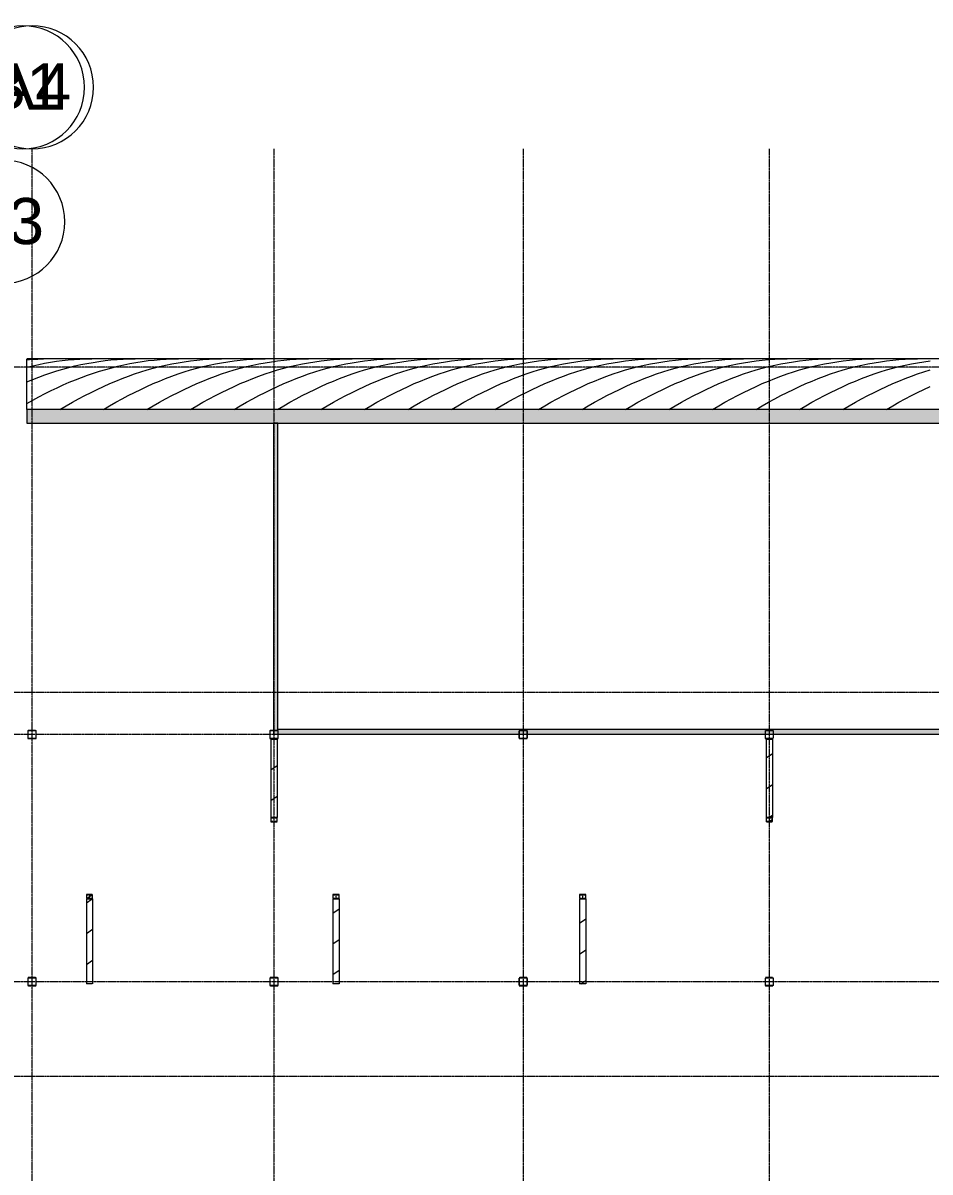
# Model space of a CAD drawing. Header units: inches. Extents: x -4124 to 1943, y 10204 to 12096.
# Drawn here: x 155 to 1040, y 10976 to 12096 of the extents above; entities that cross this region are included whole.
import ezdxf

# ---------------------------------------------------------------- set-up
doc = ezdxf.new("R2010")
doc.units = ezdxf.units.IN
doc.header["$MEASUREMENT"] = 0
doc.linetypes.add('Demolished', pattern=[0.1875, 0.125, -0.0625])
doc.linetypes.add('Grid Line 1_2_', pattern=[0.875, 0.5, -0.125, 0.125, -0.125])
for name, color, linetype, lineweight in [('A-ROOF', 132, 'Demolished', 9), ('A-ROOF-PATT', 132, 'Demolished', 9), ('I-WALL', 2, 'Demolished', 9), ('S-BEAM', 12, 'Continuous', 9), ('S-COLS', 52, 'Continuous', 9), ('S-GRID', 1, 'Continuous', 9), ('S-GRID-IDEN', 1, 'Continuous', 9)]:
    doc.layers.add(name, color=color, linetype=linetype, lineweight=lineweight)
doc.styles.add('Arial', font='arial.ttf', dxfattribs={"height": 45})
pattern_1 = [(35.264, (0, 5713.223), (-21.21295, 15.00037), [])]
pattern_2 = [(35.264, (0, 5717.198), (-21.21295, 15.00037), [])]
pattern_3 = [(35.264, (0, 5568.672), (-7.07116, 24.999985), [])]
pattern_4 = [(35.264, (0, 5564.698), (-7.07116, 24.999985), [])]

# ---------------------------------------------------------------- blocks, each defined once
blk = doc.blocks.new('HSS-Hollow Structural Section-Column - HSS8X8X1_4-1270850-DEMO PLAN - MEZZ')
at = {"layer": 'S-COLS', "linetype": 'Demolished'}
h = blk.add_hatch(color=254, dxfattribs=at)
h.paths.add_polyline_path([(-1.2, -4), (3.5, -4), (3.5, -3.8), (-3.5, -3.8), (-3.5, -4)], flags=0)
h.paths.add_polyline_path([(-4, -3.5), (-3.8, -3.5), (-3.8, 3.5), (-4, 3.5)], flags=0)
h.paths.add_polyline_path([(-3.5, -4), (-3.8, -3.7), (-4, -3.5), (-3.8, -3.9), (-3.7, -3.9)], flags=0)
h.paths.add_polyline_path([(4, -3.5), (4, 3.5), (3.8, 3.5), (3.8, -3.5)], flags=0)
h.paths.add_polyline_path([(3.5, -4), (3.9, -3.9), (4, -3.5), (3.7, -3.8)], flags=0)
h.paths.add_polyline_path([(3.5, 4), (-3.5, 4), (-3.5, 3.8), (3.5, 3.8)], flags=0)
h.paths.add_polyline_path([(4, 3.5), (3.8, 3.9), (3.5, 4), (3.8, 3.7)], flags=0)
h.paths.add_polyline_path([(-4, 3.5), (-3.7, 3.8), (-3.5, 4), (-3.9, 3.9)], flags=0)
at = {"layer": 'S-COLS', "color": 1, "linetype": 'Demolished', "lineweight": 15}
for p, q in [((-4, 3.5), (-4, -3.5)), ((-3.8, -3.5), (-3.8, 3.5)), ((3.5, 4), (-3.5, 4)), ((-3.5, 3.8), (3.5, 3.8)), ((3.8, 3.5), (3.8, -3.5)), ((4, -3.5), (4, 3.5)), ((3.5, -3.8), (-3.5, -3.8)), ((-3.5, -4), (3.5, -4))]:
    blk.add_line(p, q, dxfattribs=at)
for centre, radius, start, end in [((-3.5, 3.5), 0.466, 90, 180), ((-3.5, 3.5), 0.233, 90, 180), ((3.5, 3.5), 0.466, 360, 90), ((3.5, 3.5), 0.233, 0, 90), ((-3.5, -3.5), 0.466, 180, 270), ((-3.5, -3.5), 0.233, 180, 270), ((3.5, -3.5), 0.466, 270, 360), ((3.5, -3.5), 0.233, 270, 0)]:
    blk.add_arc(centre, radius, start, end, dxfattribs=at)
blk = doc.blocks.new('FP_28-DEMO PLAN - MEZZ')
at = {"layer": 'A-ROOF', "color": 10}
blk.add_line((-1585.5, 11768.6), (-3026.2, 11768.6), dxfattribs=at)
at = {"layer": 'A-ROOF-PATT', "color": 20, "linetype": 'Continuous'}
for p, q in [((-3026.2, 11767.8), (-3020.8, 11768.2)), ((-3020.8, 11768.2), (-3015.4, 11768.5)), ((-3020.5, 11762), (-3014.7, 11763.2)), ((-3015.4, 11768.5), (-3010, 11768.7)), ((-3014.7, 11763.2), (-3008.9, 11764.4)), ((-3008.9, 11764.4), (-3003.2, 11765.4)), ((-3003.2, 11765.4), (-2997.4, 11766.3)), ((-2997.4, 11766.3), (-2991.7, 11767)), ((-2991.7, 11767), (-2985.9, 11767.6)), ((-2985.9, 11767.6), (-2980.2, 11768.1)), ((-2980.2, 11768.1), (-2974.4, 11768.5)), ((-2979.3, 11761.7), (-2973.5, 11763)), ((-2974.4, 11768.5), (-2968.7, 11768.7)), ((-2973.5, 11763), (-2967.6, 11764.2)), ((-2968.7, 11768.7), (-2962.9, 11768.8)), ((-2967.6, 11764.2), (-2961.7, 11765.2)), ((-2961.7, 11765.2), (-2955.9, 11766.2)), ((-2955.9, 11766.2), (-2950, 11766.9)), ((-2950, 11766.9), (-2944.2, 11767.6)), ((-2944.2, 11767.6), (-2938.3, 11768.1)), ((-2938.3, 11768.1), (-2932.4, 11768.4)), ((-2937.5, 11761.5), (-2931.6, 11762.9)), ((-2932.4, 11768.4), (-2926.6, 11768.7)), ((-2931.6, 11762.9), (-2925.7, 11764.1)), ((-2926.6, 11768.7), (-2920.7, 11768.8)), ((-2925.7, 11764.1), (-2919.8, 11765.2)), ((-2919.8, 11765.2), (-2913.9, 11766.1)), ((-2913.9, 11766.1), (-2908, 11766.9)), ((-2908, 11766.9), (-2902.1, 11767.5)), ((-2902.1, 11767.5), (-2896.1, 11768.1)), ((-2896.1, 11768.1), (-2890.2, 11768.4)), ((-2890.9, 11762.5), (-2884.8, 11763.8)), ((-2890.2, 11768.4), (-2884.3, 11768.7)), ((-2884.8, 11763.8), (-2878.7, 11764.9)), ((-2884.3, 11768.7), (-2878.4, 11768.8)), ((-2878.7, 11764.9), (-2872.7, 11765.9)), ((-2872.7, 11765.9), (-2866.6, 11766.8)), ((-2866.6, 11766.8), (-2860.5, 11767.5)), ((-2860.5, 11767.5), (-2854.5, 11768)), ((-2854.5, 11768), (-2848.4, 11768.4)), ((-2848.4, 11768.4), (-2842.3, 11768.7)), ((-2848.4, 11762.5), (-2842.4, 11763.8)), ((-2842.4, 11763.8), (-2836.3, 11764.9)), ((-2842.3, 11768.7), (-2836.3, 11768.8)), ((-2836.3, 11764.9), (-2830.2, 11765.9)), ((-2830.2, 11765.9), (-2824.2, 11766.8)), ((-2824.2, 11766.8), (-2818.1, 11767.5)), ((-2818.1, 11767.5), (-2812, 11768)), ((-2812, 11768), (-2806, 11768.4)), ((-2806, 11768.4), (-2799.9, 11768.7)), ((-2806, 11762.5), (-2799.9, 11763.8)), ((-2799.9, 11768.7), (-2793.9, 11768.8)), ((-2799.9, 11763.8), (-2793.9, 11764.9)), ((-2793.9, 11764.9), (-2787.8, 11765.9)), ((-2787.8, 11765.9), (-2781.7, 11766.8)), ((-2781.7, 11766.8), (-2775.7, 11767.5)), ((-2775.7, 11767.5), (-2769.6, 11768)), ((-2769.6, 11768), (-2763.6, 11768.4)), ((-2763.6, 11768.4), (-2757.5, 11768.7)), ((-2763.6, 11762.5), (-2757.5, 11763.8)), ((-2757.5, 11768.7), (-2751.4, 11768.8)), ((-2757.5, 11763.8), (-2751.5, 11764.9)), ((-2751.5, 11764.9), (-2745.4, 11765.9)), ((-2745.4, 11765.9), (-2739.3, 11766.8)), ((-2739.3, 11766.8), (-2733.3, 11767.5)), ((-2733.3, 11767.5), (-2727.2, 11768)), ((-2727.2, 11768), (-2721.1, 11768.4)), ((-2721.2, 11762.5), (-2715.1, 11763.8)), ((-2721.1, 11768.4), (-2715.1, 11768.7)), ((-2715.1, 11768.7), (-2709, 11768.8)), ((-2715.1, 11763.8), (-2709, 11764.9)), ((-2709, 11764.9), (-2703, 11765.9)), ((-2703, 11765.9), (-2696.9, 11766.8)), ((-2696.9, 11766.8), (-2690.8, 11767.5)), ((-2690.8, 11767.5), (-2684.8, 11768)), ((-2684.8, 11768), (-2678.7, 11768.4)), ((-2678.7, 11768.4), (-2672.6, 11768.7)), ((-2678.7, 11762.5), (-2672.7, 11763.8)), ((-2672.7, 11763.8), (-2666.6, 11764.9)), ((-2672.6, 11768.7), (-2666.6, 11768.8)), ((-2666.6, 11764.9), (-2660.5, 11765.9)), ((-2660.5, 11765.9), (-2654.5, 11766.8)), ((-2654.5, 11766.8), (-2648.4, 11767.5)), ((-2648.4, 11767.5), (-2642.3, 11768)), ((-2642.3, 11768), (-2636.3, 11768.4)), ((-2636.3, 11768.4), (-2630.2, 11768.7)), ((-2636.3, 11762.5), (-2630.2, 11763.8)), ((-2630.2, 11768.7), (-2624.2, 11768.8)), ((-2630.2, 11763.8), (-2624.2, 11764.9)), ((-2624.2, 11764.9), (-2618.1, 11765.9)), ((-2618.1, 11765.9), (-2612, 11766.8)), ((-2612, 11766.8), (-2606, 11767.5)), ((-2606, 11767.5), (-2599.9, 11768)), ((-2599.9, 11768), (-2593.9, 11768.4)), ((-2593.9, 11768.4), (-2587.8, 11768.7)), ((-2593.9, 11762.5), (-2587.8, 11763.8)), ((-2587.8, 11768.7), (-2581.7, 11768.8)), ((-2587.8, 11763.8), (-2581.7, 11764.9)), ((-2581.7, 11764.9), (-2575.7, 11765.9)), ((-2575.7, 11765.9), (-2569.6, 11766.8)), ((-2569.6, 11766.8), (-2563.6, 11767.5)), ((-2563.6, 11767.5), (-2557.5, 11768)), ((-2557.5, 11768), (-2551.4, 11768.4)), ((-2551.4, 11768.4), (-2545.4, 11768.7)), ((-2551.4, 11762.5), (-2545.4, 11763.8)), ((-2545.4, 11768.7), (-2539.3, 11768.8)), ((-2545.4, 11763.8), (-2539.3, 11764.9)), ((-2539.3, 11764.9), (-2533.3, 11765.9)), ((-2533.3, 11765.9), (-2527.2, 11766.8)), ((-2527.2, 11766.8), (-2521.1, 11767.5)), ((-2521.1, 11767.5), (-2515.1, 11768)), ((-2515.1, 11768), (-2509, 11768.4)), ((-2509, 11768.4), (-2502.9, 11768.7)), ((-2509, 11762.5), (-2503, 11763.8)), ((-2503, 11763.8), (-2496.9, 11764.9)), ((-2502.9, 11768.7), (-2496.9, 11768.8)), ((-2496.9, 11764.9), (-2490.8, 11765.9)), ((-2490.8, 11765.9), (-2484.8, 11766.8)), ((-2484.8, 11766.8), (-2478.7, 11767.5)), ((-2478.7, 11767.5), (-2472.6, 11768)), ((-2472.6, 11768), (-2466.6, 11768.4)), ((-2466.6, 11768.4), (-2460.5, 11768.7)), ((-2466.6, 11762.5), (-2460.5, 11763.8)), ((-2460.5, 11768.7), (-2454.4, 11768.8)), ((-2460.5, 11763.8), (-2454.5, 11764.9)), ((-2454.5, 11764.9), (-2448.4, 11765.9)), ((-2448.4, 11765.9), (-2442.3, 11766.8)), ((-2442.3, 11766.8), (-2436.3, 11767.5)), ((-2436.3, 11767.5), (-2430.2, 11768)), ((-2430.2, 11768), (-2424.1, 11768.4)), ((-2424.2, 11762.5), (-2418.1, 11763.8)), ((-2424.1, 11768.4), (-2418.1, 11768.7)), ((-2418.1, 11768.7), (-2412, 11768.8)), ((-2418.1, 11763.8), (-2412, 11764.9)), ((-2412, 11764.9), (-2406, 11765.9)), ((-2406, 11765.9), (-2399.9, 11766.8)), ((-2399.9, 11766.8), (-2393.8, 11767.5)), ((-2393.8, 11767.5), (-2387.8, 11768)), ((-2387.8, 11768), (-2381.7, 11768.4)), ((-2381.7, 11768.4), (-2375.7, 11768.7)), ((-2381.7, 11762.5), (-2375.7, 11763.8)), ((-2375.7, 11768.7), (-2369.6, 11768.8)), ((-2375.7, 11763.8), (-2369.6, 11764.9)), ((-2369.6, 11764.9), (-2363.5, 11765.9)), ((-2363.5, 11765.9), (-2357.5, 11766.8)), ((-2357.5, 11766.8), (-2351.4, 11767.5)), ((-2351.4, 11767.5), (-2345.4, 11768)), ((-2345.4, 11768), (-2339.3, 11768.4)), ((-2339.3, 11768.4), (-2333.2, 11768.7)), ((-2339.3, 11762.5), (-2333.3, 11763.8)), ((-2333.3, 11763.8), (-2327.2, 11764.9)), ((-2333.2, 11768.7), (-2327.2, 11768.8)), ((-2327.2, 11764.9), (-2321.1, 11765.9)), ((-2321.1, 11765.9), (-2315.1, 11766.8)), ((-2315.1, 11766.8), (-2309, 11767.5)), ((-2309, 11767.5), (-2302.9, 11768)), ((-2302.9, 11768), (-2296.9, 11768.4)), ((-2296.9, 11768.4), (-2290.8, 11768.7)), ((-2296.9, 11762.5), (-2290.8, 11763.8)), ((-2290.8, 11768.7), (-2284.7, 11768.8)), ((-2290.8, 11763.8), (-2284.8, 11764.9)), ((-2284.8, 11764.9), (-2278.7, 11765.9)), ((-2278.7, 11765.9), (-2272.6, 11766.8)), ((-2272.6, 11766.8), (-2266.6, 11767.5)), ((-2266.6, 11767.5), (-2260.5, 11768)), ((-2260.5, 11768), (-2254.4, 11768.4)), ((-2254.5, 11762.5), (-2248.4, 11763.8)), ((-2254.4, 11768.4), (-2248.4, 11768.7)), ((-2248.4, 11768.7), (-2242.3, 11768.8)), ((-2248.4, 11763.8), (-2242.3, 11764.9)), ((-2242.3, 11764.9), (-2236.3, 11765.9)), ((-2236.3, 11765.9), (-2230.2, 11766.8)), ((-2230.2, 11766.8), (-2224.1, 11767.5)), ((-2224.1, 11767.5), (-2218.1, 11768)), ((-2218.1, 11768), (-2212, 11768.4)), ((-2212, 11768.4), (-2206, 11768.7)), ((-2212, 11762.5), (-2206, 11763.8)), ((-2206, 11768.7), (-2199.9, 11768.8)), ((-2206, 11763.8), (-2199.9, 11764.9)), ((-2199.9, 11764.9), (-2193.8, 11765.9)), ((-2193.8, 11765.9), (-2187.8, 11766.8)), ((-2187.8, 11766.8), (-2181.7, 11767.5)), ((-2181.7, 11767.5), (-2175.7, 11768)), ((-2175.7, 11768), (-2169.6, 11768.4)), ((-2169.6, 11768.4), (-2163.5, 11768.7)), ((-2169.6, 11762.5), (-2163.5, 11763.8)), ((-2163.5, 11768.7), (-2157.5, 11768.8)), ((-2163.5, 11763.8), (-2157.5, 11764.9)), ((-2157.5, 11764.9), (-2151.4, 11765.9)), ((-2151.4, 11765.9), (-2145.4, 11766.8)), ((-3026.2, 11760.5), (-3020.5, 11762)), ((-3014.5, 11750.9), (-3008.6, 11753)), ((-3008.6, 11753), (-3002.8, 11755)), ((-3002.8, 11755), (-2996.9, 11756.9)), ((-2996.9, 11756.9), (-2991, 11758.6)), ((-2991, 11758.6), (-2985.2, 11760.2)), ((-2985.2, 11760.2), (-2979.3, 11761.7)), ((-2973, 11750.5), (-2967.1, 11752.7)), ((-2967.1, 11752.7), (-2961.2, 11754.7)), ((-2961.2, 11754.7), (-2955.3, 11756.6)), ((-2955.3, 11756.6), (-2949.3, 11758.4)), ((-2949.3, 11758.4), (-2943.4, 11760)), ((-2943.4, 11760), (-2937.5, 11761.5)), ((-2933.3, 11749.5), (-2927.2, 11751.7)), ((-2927.2, 11751.7), (-2921.2, 11753.9)), ((-2921.2, 11753.9), (-2915.1, 11755.9)), ((-2915.1, 11755.9), (-2909, 11757.8)), ((-2909, 11757.8), (-2903, 11759.5)), ((-2903, 11759.5), (-2896.9, 11761.1)), ((-2896.9, 11761.1), (-2890.9, 11762.5)), ((-2890.9, 11749.5), (-2884.8, 11751.7)), ((-2884.8, 11751.7), (-2878.8, 11753.9)), ((-2878.8, 11753.9), (-2872.7, 11755.9)), ((-2872.7, 11755.9), (-2866.6, 11757.8)), ((-2866.6, 11757.8), (-2860.6, 11759.5)), ((-2860.6, 11759.5), (-2854.5, 11761.1)), ((-2854.5, 11761.1), (-2848.4, 11762.5)), ((-2848.5, 11749.5), (-2842.4, 11751.7)), ((-2842.4, 11751.7), (-2836.3, 11753.9)), ((-2836.3, 11753.9), (-2830.3, 11755.9)), ((-2830.3, 11755.9), (-2824.2, 11757.8)), ((-2824.2, 11757.8), (-2818.1, 11759.5)), ((-2818.1, 11759.5), (-2812.1, 11761.1)), ((-2812.1, 11761.1), (-2806, 11762.5)), ((-2806, 11749.5), (-2800, 11751.7)), ((-2800, 11751.7), (-2793.9, 11753.9)), ((-2793.9, 11753.9), (-2787.8, 11755.9)), ((-2787.8, 11755.9), (-2781.8, 11757.8)), ((-2781.8, 11757.8), (-2775.7, 11759.5)), ((-2775.7, 11759.5), (-2769.6, 11761.1)), ((-2769.6, 11761.1), (-2763.6, 11762.5)), ((-2763.6, 11749.5), (-2757.5, 11751.7)), ((-2757.5, 11751.7), (-2751.5, 11753.9)), ((-2751.5, 11753.9), (-2745.4, 11755.9)), ((-2745.4, 11755.9), (-2739.3, 11757.8)), ((-2739.3, 11757.8), (-2733.3, 11759.5)), ((-2733.3, 11759.5), (-2727.2, 11761.1)), ((-2727.2, 11761.1), (-2721.2, 11762.5)), ((-2721.2, 11749.5), (-2715.1, 11751.7)), ((-2715.1, 11751.7), (-2709, 11753.9)), ((-2709, 11753.9), (-2703, 11755.9)), ((-2703, 11755.9), (-2696.9, 11757.8)), ((-2696.9, 11757.8), (-2690.9, 11759.5)), ((-2690.9, 11759.5), (-2684.8, 11761.1)), ((-2684.8, 11761.1), (-2678.7, 11762.5)), ((-2678.7, 11749.5), (-2672.7, 11751.7)), ((-2672.7, 11751.7), (-2666.6, 11753.9)), ((-2666.6, 11753.9), (-2660.6, 11755.9)), ((-2660.6, 11755.9), (-2654.5, 11757.8)), ((-2654.5, 11757.8), (-2648.4, 11759.5)), ((-2648.4, 11759.5), (-2642.4, 11761.1)), ((-2642.4, 11761.1), (-2636.3, 11762.5)), ((-2636.3, 11749.5), (-2630.3, 11751.7)), ((-2630.3, 11751.7), (-2624.2, 11753.9)), ((-2624.2, 11753.9), (-2618.1, 11755.9)), ((-2618.1, 11755.9), (-2612.1, 11757.8)), ((-2612.1, 11757.8), (-2606, 11759.5)), ((-2606, 11759.5), (-2599.9, 11761.1)), ((-2599.9, 11761.1), (-2593.9, 11762.5)), ((-2593.9, 11749.5), (-2587.8, 11751.7)), ((-2587.8, 11751.7), (-2581.8, 11753.9)), ((-2581.8, 11753.9), (-2575.7, 11755.9)), ((-2575.7, 11755.9), (-2569.6, 11757.8)), ((-2569.6, 11757.8), (-2563.6, 11759.5)), ((-2563.6, 11759.5), (-2557.5, 11761.1)), ((-2557.5, 11761.1), (-2551.4, 11762.5)), ((-2551.5, 11749.5), (-2545.4, 11751.7)), ((-2545.4, 11751.7), (-2539.3, 11753.9)), ((-2539.3, 11753.9), (-2533.3, 11755.9)), ((-2533.3, 11755.9), (-2527.2, 11757.8)), ((-2527.2, 11757.8), (-2521.1, 11759.5)), ((-2521.1, 11759.5), (-2515.1, 11761.1)), ((-2515.1, 11761.1), (-2509, 11762.5)), ((-2509, 11749.5), (-2503, 11751.7)), ((-2503, 11751.7), (-2496.9, 11753.9)), ((-2496.9, 11753.9), (-2490.8, 11755.9)), ((-2490.8, 11755.9), (-2484.8, 11757.8)), ((-2484.8, 11757.8), (-2478.7, 11759.5)), ((-2478.7, 11759.5), (-2472.7, 11761.1)), ((-2472.7, 11761.1), (-2466.6, 11762.5)), ((-2466.6, 11749.5), (-2460.6, 11751.7)), ((-2460.6, 11751.7), (-2454.5, 11753.9)), ((-2454.5, 11753.9), (-2448.4, 11755.9)), ((-2448.4, 11755.9), (-2442.4, 11757.8)), ((-2442.4, 11757.8), (-2436.3, 11759.5)), ((-2436.3, 11759.5), (-2430.2, 11761.1)), ((-2430.2, 11761.1), (-2424.2, 11762.5)), ((-2424.2, 11749.5), (-2418.1, 11751.7)), ((-2418.1, 11751.7), (-2412.1, 11753.9)), ((-2412.1, 11753.9), (-2406, 11755.9)), ((-2406, 11755.9), (-2399.9, 11757.8)), ((-2399.9, 11757.8), (-2393.9, 11759.5)), ((-2393.9, 11759.5), (-2387.8, 11761.1)), ((-2387.8, 11761.1), (-2381.7, 11762.5)), ((-2381.8, 11749.5), (-2375.7, 11751.7)), ((-2375.7, 11751.7), (-2369.6, 11753.9)), ((-2369.6, 11753.9), (-2363.6, 11755.9)), ((-2363.6, 11755.9), (-2357.5, 11757.8)), ((-2357.5, 11757.8), (-2351.4, 11759.5)), ((-2351.4, 11759.5), (-2345.4, 11761.1)), ((-2345.4, 11761.1), (-2339.3, 11762.5)), ((-2339.3, 11749.5), (-2333.3, 11751.7)), ((-2333.3, 11751.7), (-2327.2, 11753.9)), ((-2327.2, 11753.9), (-2321.1, 11755.9)), ((-2321.1, 11755.9), (-2315.1, 11757.8)), ((-2315.1, 11757.8), (-2309, 11759.5)), ((-2309, 11759.5), (-2303, 11761.1)), ((-2303, 11761.1), (-2296.9, 11762.5)), ((-2296.9, 11749.5), (-2290.8, 11751.7)), ((-2290.8, 11751.7), (-2284.8, 11753.9)), ((-2284.8, 11753.9), (-2278.7, 11755.9)), ((-2278.7, 11755.9), (-2272.7, 11757.8)), ((-2272.7, 11757.8), (-2266.6, 11759.5)), ((-2266.6, 11759.5), (-2260.5, 11761.1)), ((-2260.5, 11761.1), (-2254.5, 11762.5)), ((-2254.5, 11749.5), (-2248.4, 11751.7)), ((-2248.4, 11751.7), (-2242.4, 11753.9)), ((-2242.4, 11753.9), (-2236.3, 11755.9)), ((-2236.3, 11755.9), (-2230.2, 11757.8)), ((-2230.2, 11757.8), (-2224.2, 11759.5)), ((-2224.2, 11759.5), (-2218.1, 11761.1)), ((-2218.1, 11761.1), (-2212, 11762.5)), ((-2212.1, 11749.5), (-2206, 11751.7)), ((-2206, 11751.7), (-2199.9, 11753.9)), ((-2199.9, 11753.9), (-2193.9, 11755.9)), ((-2193.9, 11755.9), (-2187.8, 11757.8)), ((-2187.8, 11757.8), (-2181.7, 11759.5)), ((-2181.7, 11759.5), (-2175.7, 11761.1)), ((-2175.7, 11761.1), (-2169.6, 11762.5)), ((-2169.6, 11749.5), (-2163.6, 11751.7)), ((-2163.6, 11751.7), (-2157.5, 11753.9)), ((-2157.5, 11753.9), (-2151.4, 11755.9)), ((-2151.4, 11755.9), (-2145.4, 11757.8)), ((-3026.2, 11746.2), (-3020.3, 11748.6)), ((-3020.3, 11748.6), (-3014.5, 11750.9)), ((-3002.6, 11737.7), (-2996.6, 11740.5)), ((-2996.6, 11740.5), (-2990.7, 11743.2)), ((-2990.7, 11743.2), (-2984.8, 11745.8)), ((-2984.8, 11745.8), (-2978.9, 11748.2)), ((-2978.9, 11748.2), (-2973, 11750.5)), ((-2957.6, 11738.9), (-2951.5, 11741.8)), ((-2951.5, 11741.8), (-2945.4, 11744.5)), ((-2945.4, 11744.5), (-2939.4, 11747)), ((-2939.4, 11747), (-2933.3, 11749.5)), ((-2915.1, 11738.9), (-2909.1, 11741.8)), ((-2909.1, 11741.8), (-2903, 11744.5)), ((-2903, 11744.5), (-2896.9, 11747)), ((-2896.9, 11747), (-2890.9, 11749.5)), ((-2872.7, 11738.9), (-2866.6, 11741.8)), ((-2866.6, 11741.8), (-2860.6, 11744.5)), ((-2860.6, 11744.5), (-2854.5, 11747)), ((-2854.5, 11747), (-2848.5, 11749.5)), ((-2830.3, 11738.9), (-2824.2, 11741.8)), ((-2824.2, 11741.8), (-2818.2, 11744.5)), ((-2818.2, 11744.5), (-2812.1, 11747)), ((-2812.1, 11747), (-2806, 11749.5)), ((-2787.9, 11738.9), (-2781.8, 11741.8)), ((-2781.8, 11741.8), (-2775.7, 11744.5)), ((-2775.7, 11744.5), (-2769.7, 11747)), ((-2769.7, 11747), (-2763.6, 11749.5)), ((-2745.4, 11738.9), (-2739.4, 11741.8)), ((-2739.4, 11741.8), (-2733.3, 11744.5)), ((-2733.3, 11744.5), (-2727.2, 11747)), ((-2727.2, 11747), (-2721.2, 11749.5)), ((-2703, 11738.9), (-2696.9, 11741.8)), ((-2696.9, 11741.8), (-2690.9, 11744.5)), ((-2690.9, 11744.5), (-2684.8, 11747)), ((-2684.8, 11747), (-2678.7, 11749.5)), ((-2660.6, 11738.9), (-2654.5, 11741.8)), ((-2654.5, 11741.8), (-2648.4, 11744.5)), ((-2648.4, 11744.5), (-2642.4, 11747)), ((-2642.4, 11747), (-2636.3, 11749.5)), ((-2618.1, 11738.9), (-2612.1, 11741.8)), ((-2612.1, 11741.8), (-2606, 11744.5)), ((-2606, 11744.5), (-2600, 11747)), ((-2600, 11747), (-2593.9, 11749.5)), ((-2575.7, 11738.9), (-2569.7, 11741.8)), ((-2569.7, 11741.8), (-2563.6, 11744.5)), ((-2563.6, 11744.5), (-2557.5, 11747)), ((-2557.5, 11747), (-2551.5, 11749.5)), ((-2533.3, 11738.9), (-2527.2, 11741.8)), ((-2527.2, 11741.8), (-2521.2, 11744.5)), ((-2521.2, 11744.5), (-2515.1, 11747)), ((-2515.1, 11747), (-2509, 11749.5)), ((-2490.9, 11738.9), (-2484.8, 11741.8)), ((-2484.8, 11741.8), (-2478.7, 11744.5)), ((-2478.7, 11744.5), (-2472.7, 11747)), ((-2472.7, 11747), (-2466.6, 11749.5)), ((-2448.4, 11738.9), (-2442.4, 11741.8)), ((-2442.4, 11741.8), (-2436.3, 11744.5)), ((-2436.3, 11744.5), (-2430.3, 11747)), ((-2430.3, 11747), (-2424.2, 11749.5)), ((-2406, 11738.9), (-2400, 11741.8)), ((-2400, 11741.8), (-2393.9, 11744.5)), ((-2393.9, 11744.5), (-2387.8, 11747)), ((-2387.8, 11747), (-2381.8, 11749.5)), ((-2363.6, 11738.9), (-2357.5, 11741.8)), ((-2357.5, 11741.8), (-2351.5, 11744.5)), ((-2351.5, 11744.5), (-2345.4, 11747)), ((-2345.4, 11747), (-2339.3, 11749.5)), ((-2321.2, 11738.9), (-2315.1, 11741.8)), ((-2315.1, 11741.8), (-2309, 11744.5)), ((-2309, 11744.5), (-2303, 11747)), ((-2303, 11747), (-2296.9, 11749.5)), ((-2278.7, 11738.9), (-2272.7, 11741.8)), ((-2272.7, 11741.8), (-2266.6, 11744.5)), ((-2266.6, 11744.5), (-2260.5, 11747)), ((-2260.5, 11747), (-2254.5, 11749.5)), ((-2236.3, 11738.9), (-2230.2, 11741.8)), ((-2230.2, 11741.8), (-2224.2, 11744.5)), ((-2224.2, 11744.5), (-2218.1, 11747)), ((-2218.1, 11747), (-2212.1, 11749.5)), ((-2193.9, 11738.9), (-2187.8, 11741.8)), ((-2187.8, 11741.8), (-2181.8, 11744.5)), ((-2181.8, 11744.5), (-2175.7, 11747)), ((-2175.7, 11747), (-2169.6, 11749.5)), ((-2151.5, 11738.9), (-2145.4, 11741.8)), ((-3020.3, 11728.5), (-3014.4, 11731.7)), ((-3014.4, 11731.7), (-3008.5, 11734.8)), ((-3008.5, 11734.8), (-3002.6, 11737.7)), ((-2981.8, 11726.3), (-2975.8, 11729.7)), ((-2975.8, 11729.7), (-2969.7, 11732.9)), ((-2969.7, 11732.9), (-2963.6, 11736)), ((-2963.6, 11736), (-2957.6, 11738.9)), ((-2939.4, 11726.3), (-2933.3, 11729.7)), ((-2933.3, 11729.7), (-2927.3, 11732.9)), ((-2927.3, 11732.9), (-2921.2, 11736)), ((-2921.2, 11736), (-2915.1, 11738.9)), ((-2897, 11726.3), (-2890.9, 11729.7)), ((-2890.9, 11729.7), (-2884.8, 11732.9)), ((-2884.8, 11732.9), (-2878.8, 11736)), ((-2878.8, 11736), (-2872.7, 11738.9)), ((-2854.5, 11726.3), (-2848.5, 11729.7)), ((-2848.5, 11729.7), (-2842.4, 11732.9)), ((-2842.4, 11732.9), (-2836.3, 11736)), ((-2836.3, 11736), (-2830.3, 11738.9)), ((-2812.1, 11726.3), (-2806, 11729.7)), ((-2806, 11729.7), (-2800, 11732.9)), ((-2800, 11732.9), (-2793.9, 11736)), ((-2793.9, 11736), (-2787.9, 11738.9)), ((-2769.7, 11726.3), (-2763.6, 11729.7)), ((-2763.6, 11729.7), (-2757.6, 11732.9)), ((-2757.6, 11732.9), (-2751.5, 11736)), ((-2751.5, 11736), (-2745.4, 11738.9)), ((-2727.3, 11726.3), (-2721.2, 11729.7)), ((-2721.2, 11729.7), (-2715.1, 11732.9)), ((-2715.1, 11732.9), (-2709.1, 11736)), ((-2709.1, 11736), (-2703, 11738.9)), ((-2684.8, 11726.3), (-2678.8, 11729.7)), ((-2678.8, 11729.7), (-2672.7, 11732.9)), ((-2672.7, 11732.9), (-2666.6, 11736)), ((-2666.6, 11736), (-2660.6, 11738.9)), ((-2642.4, 11726.3), (-2636.3, 11729.7)), ((-2636.3, 11729.7), (-2630.3, 11732.9)), ((-2630.3, 11732.9), (-2624.2, 11736)), ((-2624.2, 11736), (-2618.1, 11738.9)), ((-2600, 11726.3), (-2593.9, 11729.7)), ((-2593.9, 11729.7), (-2587.9, 11732.9)), ((-2587.9, 11732.9), (-2581.8, 11736)), ((-2581.8, 11736), (-2575.7, 11738.9)), ((-2557.6, 11726.3), (-2551.5, 11729.7)), ((-2551.5, 11729.7), (-2545.4, 11732.9)), ((-2545.4, 11732.9), (-2539.4, 11736)), ((-2539.4, 11736), (-2533.3, 11738.9)), ((-2515.1, 11726.3), (-2509.1, 11729.7)), ((-2509.1, 11729.7), (-2503, 11732.9)), ((-2503, 11732.9), (-2496.9, 11736)), ((-2496.9, 11736), (-2490.9, 11738.9)), ((-2472.7, 11726.3), (-2466.6, 11729.7)), ((-2466.6, 11729.7), (-2460.6, 11732.9)), ((-2460.6, 11732.9), (-2454.5, 11736)), ((-2454.5, 11736), (-2448.4, 11738.9)), ((-2430.3, 11726.3), (-2424.2, 11729.7)), ((-2424.2, 11729.7), (-2418.1, 11732.9)), ((-2418.1, 11732.9), (-2412.1, 11736)), ((-2412.1, 11736), (-2406, 11738.9)), ((-2387.8, 11726.3), (-2381.8, 11729.7)), ((-2381.8, 11729.7), (-2375.7, 11732.9)), ((-2375.7, 11732.9), (-2369.7, 11736)), ((-2369.7, 11736), (-2363.6, 11738.9)), ((-2345.4, 11726.3), (-2339.4, 11729.7)), ((-2339.4, 11729.7), (-2333.3, 11732.9)), ((-2333.3, 11732.9), (-2327.2, 11736)), ((-2327.2, 11736), (-2321.2, 11738.9)), ((-2303, 11726.3), (-2296.9, 11729.7)), ((-2296.9, 11729.7), (-2290.9, 11732.9)), ((-2290.9, 11732.9), (-2284.8, 11736)), ((-2284.8, 11736), (-2278.7, 11738.9)), ((-2260.6, 11726.3), (-2254.5, 11729.7)), ((-2254.5, 11729.7), (-2248.4, 11732.9)), ((-2248.4, 11732.9), (-2242.4, 11736)), ((-2242.4, 11736), (-2236.3, 11738.9)), ((-2218.1, 11726.3), (-2212.1, 11729.7)), ((-2212.1, 11729.7), (-2206, 11732.9)), ((-2206, 11732.9), (-2199.9, 11736)), ((-2199.9, 11736), (-2193.9, 11738.9)), ((-2175.7, 11726.3), (-2169.7, 11729.7)), ((-2169.7, 11729.7), (-2163.6, 11732.9)), ((-2163.6, 11732.9), (-2157.5, 11736)), ((-2157.5, 11736), (-2151.5, 11738.9)), ((-3026.2, 11725.2), (-3020.3, 11728.5)), ((-2993.9, 11719.3), (-2987.9, 11722.9)), ((-2987.9, 11722.9), (-2981.8, 11726.3)), ((-2951.5, 11719.3), (-2945.5, 11722.9)), ((-2945.5, 11722.9), (-2939.4, 11726.3)), ((-2909.1, 11719.3), (-2903, 11722.9)), ((-2903, 11722.9), (-2897, 11726.3)), ((-2866.7, 11719.3), (-2860.6, 11722.9)), ((-2860.6, 11722.9), (-2854.5, 11726.3)), ((-2824.2, 11719.3), (-2818.2, 11722.9)), ((-2818.2, 11722.9), (-2812.1, 11726.3)), ((-2781.8, 11719.3), (-2775.7, 11722.9)), ((-2775.7, 11722.9), (-2769.7, 11726.3)), ((-2739.4, 11719.3), (-2733.3, 11722.9)), ((-2733.3, 11722.9), (-2727.3, 11726.3)), ((-2697, 11719.3), (-2690.9, 11722.9)), ((-2690.9, 11722.9), (-2684.8, 11726.3)), ((-2654.5, 11719.3), (-2648.5, 11722.9)), ((-2648.5, 11722.9), (-2642.4, 11726.3)), ((-2612.1, 11719.3), (-2606, 11722.9)), ((-2606, 11722.9), (-2600, 11726.3)), ((-2569.7, 11719.3), (-2563.6, 11722.9)), ((-2563.6, 11722.9), (-2557.6, 11726.3)), ((-2527.3, 11719.3), (-2521.2, 11722.9)), ((-2521.2, 11722.9), (-2515.1, 11726.3)), ((-2484.8, 11719.3), (-2478.8, 11722.9)), ((-2478.8, 11722.9), (-2472.7, 11726.3)), ((-2442.4, 11719.3), (-2436.3, 11722.9)), ((-2436.3, 11722.9), (-2430.3, 11726.3)), ((-2400, 11719.3), (-2393.9, 11722.9)), ((-2393.9, 11722.9), (-2387.8, 11726.3)), ((-2357.5, 11719.3), (-2351.5, 11722.9)), ((-2351.5, 11722.9), (-2345.4, 11726.3)), ((-2315.1, 11719.3), (-2309.1, 11722.9)), ((-2309.1, 11722.9), (-2303, 11726.3)), ((-2272.7, 11719.3), (-2266.6, 11722.9)), ((-2266.6, 11722.9), (-2260.6, 11726.3)), ((-2230.3, 11719.3), (-2224.2, 11722.9)), ((-2224.2, 11722.9), (-2218.1, 11726.3)), ((-2187.8, 11719.3), (-2181.8, 11722.9)), ((-2181.8, 11722.9), (-2175.7, 11726.3))]:
    blk.add_line(p, q, dxfattribs=at)
blk = doc.blocks.new('W-Wide Flange - bracing-1379055-DEMO PLAN - MEZZ')
at = {"layer": 'S-BEAM', "linetype": 'Demolished'}
h = blk.add_hatch(dxfattribs=at)
h.set_pattern_fill('FP_47', color=20, style=0, pattern_type=2)
h.set_pattern_definition(pattern_2)
h.paths.add_polyline_path([(-2786.4, 11321.5), (-2782.2, 11321.5), (-2782.2, 11398), (-2788.2, 11398), (-2788.2, 11321.5)], flags=0)
h = blk.add_hatch(dxfattribs=at)
h.set_pattern_fill('FP_46', color=20, style=0, pattern_type=2)
h.set_pattern_definition(pattern_1)
h.paths.add_polyline_path([(-2786.4, 11317.5), (-2786, 11317.5), (-2786, 11321.3), (-2788.2, 11321.3), (-2788.2, 11317.5)], flags=0)
h = blk.add_hatch(dxfattribs=at)
h.set_pattern_fill('FP_46', color=20, style=0, pattern_type=2)
h.set_pattern_definition(pattern_1)
h.paths.add_polyline_path([(-2782.2, 11317.5), (-2782.2, 11321.3), (-2784.4, 11321.3), (-2784.4, 11317.5)], flags=0)
at = {"layer": 'S-BEAM', "color": 10, "linetype": 'Demolished'}
for p, q in [((-2788.2, 11398), (-2782.2, 11398)), ((-2788.2, 11398), (-2788.2, 11321.5)), ((-2782.2, 11398), (-2782.2, 11321.5)), ((-2782.2, 11321.5), (-2788.2, 11321.5)), ((-2788.2, 11321.5), (-2788.2, 11321.3)), ((-2788.2, 11321.3), (-2786, 11321.3)), ((-2788.2, 11321.3), (-2788.2, 11317.5)), ((-2786, 11317.5), (-2788.2, 11317.5)), ((-2788.2, 11317.5), (-2788.2, 11317.3)), ((-2788.2, 11317.3), (-2782.2, 11317.3)), ((-2785.3, 11320.8), (-2785.3, 11318)), ((-2785.1, 11318), (-2785.1, 11320.8)), ((-2784.4, 11321.3), (-2782.2, 11321.3)), ((-2782.2, 11317.5), (-2784.4, 11317.5)), ((-2782.2, 11321.3), (-2782.2, 11321.5)), ((-2782.2, 11317.5), (-2782.2, 11321.3)), ((-2782.2, 11317.3), (-2782.2, 11317.5))]:
    blk.add_line(p, q, dxfattribs=at)
for centre, start_param, end_param in [((-2786, 11320.8), 0, 1.570796), ((-2786, 11318), 4.712389, 6.283185), ((-2784.4, 11320.8), 1.570796, 3.141593), ((-2784.4, 11318), 3.141593, 4.712389)]:
    blk.add_ellipse(centre, major_axis=(0.684, 0), ratio=0.707107, start_param=start_param, end_param=end_param, dxfattribs=at)
blk = doc.blocks.new('W-Wide Flange - bracing-V31-DEMO PLAN - MEZZ')
at = {"layer": 'S-BEAM', "linetype": 'Demolished'}
h = blk.add_hatch(dxfattribs=at)
h.set_pattern_fill('FP_47', color=20, style=0, pattern_type=2)
h.set_pattern_definition(pattern_2)
h.paths.add_polyline_path([(-2305.2, 11321.5), (-2299.2, 11321.5), (-2299.2, 11398), (-2305.2, 11398), (-2305.2, 11356.1)], flags=0)
h = blk.add_hatch(dxfattribs=at)
h.set_pattern_fill('FP_46', color=20, style=0, pattern_type=2)
h.set_pattern_definition(pattern_1)
h.paths.add_polyline_path([(-2303, 11317.5), (-2303, 11321.3), (-2305.2, 11321.3), (-2305.2, 11317.5)], flags=0)
h = blk.add_hatch(dxfattribs=at)
h.set_pattern_fill('FP_46', color=20, style=0, pattern_type=2)
h.set_pattern_definition(pattern_1)
h.paths.add_polyline_path([(-2299.2, 11317.5), (-2299.2, 11321.3), (-2301.4, 11321.3), (-2301.4, 11317.5)], flags=0)
at = {"layer": 'S-BEAM', "color": 10, "linetype": 'Demolished'}
for p, q in [((-2305.2, 11398), (-2299.2, 11398)), ((-2305.2, 11398), (-2305.2, 11321.5)), ((-2299.2, 11398), (-2299.2, 11321.5)), ((-2299.2, 11321.5), (-2305.2, 11321.5)), ((-2305.2, 11321.5), (-2305.2, 11321.3)), ((-2305.2, 11321.3), (-2303, 11321.3)), ((-2305.2, 11321.3), (-2305.2, 11317.5)), ((-2303, 11317.5), (-2305.2, 11317.5)), ((-2305.2, 11317.5), (-2305.2, 11317.3)), ((-2305.2, 11317.3), (-2299.2, 11317.3)), ((-2302.3, 11320.8), (-2302.3, 11318)), ((-2302.1, 11318), (-2302.1, 11320.8)), ((-2301.4, 11321.3), (-2299.2, 11321.3)), ((-2299.2, 11317.5), (-2301.4, 11317.5)), ((-2299.2, 11321.3), (-2299.2, 11321.5)), ((-2299.2, 11317.5), (-2299.2, 11321.3)), ((-2299.2, 11317.3), (-2299.2, 11317.5))]:
    blk.add_line(p, q, dxfattribs=at)
for centre, start_param, end_param in [((-2303, 11320.8), 0, 1.570796), ((-2303, 11318), 4.712389, 6.283185), ((-2301.4, 11320.8), 1.570796, 3.141593), ((-2301.4, 11318), 3.141593, 4.712389)]:
    blk.add_ellipse(centre, major_axis=(0.684, 0), ratio=0.707107, start_param=start_param, end_param=end_param, dxfattribs=at)
blk = doc.blocks.new('W-Wide Flange - bracing-1379056-DEMO PLAN - MEZZ')
at = {"layer": 'S-BEAM', "linetype": 'Demolished'}
h = blk.add_hatch(dxfattribs=at)
h.set_pattern_fill('FP_48', color=20, style=0, pattern_type=2)
h.set_pattern_definition(pattern_3)
h.paths.add_polyline_path([(-2966, 11242.5), (-2966, 11246.2), (-2968.2, 11246.2), (-2968.2, 11242.5)], flags=0)
h = blk.add_hatch(dxfattribs=at)
h.set_pattern_fill('FP_49', color=20, style=0, pattern_type=2)
h.set_pattern_definition(pattern_4)
h.paths.add_polyline_path([(-2962.2, 11159.3), (-2962.2, 11242.3), (-2968.2, 11242.3), (-2968.2, 11159.3)], flags=0)
h = blk.add_hatch(dxfattribs=at)
h.set_pattern_fill('FP_48', color=20, style=0, pattern_type=2)
h.set_pattern_definition(pattern_3)
h.paths.add_polyline_path([(-2964.4, 11242.5), (-2962.2, 11242.5), (-2962.2, 11246.2), (-2964.4, 11246.2), (-2964.4, 11242.7)], flags=0)
at = {"layer": 'S-BEAM', "color": 10, "linetype": 'Demolished'}
for p, q in [((-2962.2, 11246.5), (-2968.2, 11246.5)), ((-2968.2, 11246.5), (-2968.2, 11246.2)), ((-2968.2, 11246.2), (-2966, 11246.2)), ((-2968.2, 11246.2), (-2968.2, 11242.5)), ((-2966, 11242.5), (-2968.2, 11242.5)), ((-2968.2, 11242.5), (-2968.2, 11242.3)), ((-2968.2, 11242.3), (-2962.2, 11242.3)), ((-2968.2, 11242.3), (-2968.2, 11159.3)), ((-2965.4, 11245.8), (-2965.4, 11243)), ((-2965.1, 11243), (-2965.1, 11245.8)), ((-2964.4, 11246.2), (-2962.2, 11246.2)), ((-2962.2, 11242.5), (-2964.4, 11242.5)), ((-2962.2, 11246.2), (-2962.2, 11246.5)), ((-2962.2, 11242.5), (-2962.2, 11246.2)), ((-2962.2, 11242.3), (-2962.2, 11242.5)), ((-2962.2, 11242.3), (-2962.2, 11159.3)), ((-2962.2, 11159.3), (-2968.2, 11159.3))]:
    blk.add_line(p, q, dxfattribs=at)
for centre, start_param, end_param in [((-2966, 11245.8), 0, 1.570796), ((-2966, 11243), 4.712389, 6.283185), ((-2964.4, 11245.8), 1.570796, 3.141593), ((-2964.4, 11243), 3.141593, 4.712389)]:
    blk.add_ellipse(centre, major_axis=(0.684, 0), ratio=0.707107, start_param=start_param, end_param=end_param, dxfattribs=at)
blk = doc.blocks.new('W-Wide Flange - bracing-V33-DEMO PLAN - MEZZ')
at = {"layer": 'S-BEAM', "linetype": 'Demolished'}
h = blk.add_hatch(dxfattribs=at)
h.set_pattern_fill('FP_48', color=20, style=0, pattern_type=2)
h.set_pattern_definition(pattern_3)
h.paths.add_polyline_path([(-2725.5, 11242.5), (-2725.5, 11246.2), (-2727.7, 11246.2), (-2727.7, 11242.5)], flags=0)
h = blk.add_hatch(dxfattribs=at)
h.set_pattern_fill('FP_49', color=20, style=0, pattern_type=2)
h.set_pattern_definition(pattern_4)
h.paths.add_polyline_path([(-2721.7, 11159.3), (-2721.7, 11242.3), (-2727.7, 11242.3), (-2727.7, 11159.3)], flags=0)
h = blk.add_hatch(dxfattribs=at)
h.set_pattern_fill('FP_48', color=20, style=0, pattern_type=2)
h.set_pattern_definition(pattern_3)
h.paths.add_polyline_path([(-2723.9, 11242.5), (-2721.7, 11242.5), (-2721.7, 11246.2), (-2723.9, 11246.2), (-2723.9, 11242.7)], flags=0)
at = {"layer": 'S-BEAM', "color": 10, "linetype": 'Demolished'}
for p, q in [((-2721.7, 11246.5), (-2727.7, 11246.5)), ((-2727.7, 11246.5), (-2727.7, 11246.2)), ((-2727.7, 11246.2), (-2725.5, 11246.2)), ((-2727.7, 11246.2), (-2727.7, 11242.5)), ((-2725.5, 11242.5), (-2727.7, 11242.5)), ((-2727.7, 11242.5), (-2727.7, 11242.3)), ((-2727.7, 11242.3), (-2721.7, 11242.3)), ((-2727.7, 11242.3), (-2727.7, 11159.3)), ((-2724.9, 11245.8), (-2724.9, 11243)), ((-2724.6, 11243), (-2724.6, 11245.8)), ((-2723.9, 11246.2), (-2721.7, 11246.2)), ((-2721.7, 11242.5), (-2723.9, 11242.5)), ((-2721.7, 11246.2), (-2721.7, 11246.5)), ((-2721.7, 11242.5), (-2721.7, 11246.2)), ((-2721.7, 11242.3), (-2721.7, 11242.5)), ((-2721.7, 11242.3), (-2721.7, 11159.3)), ((-2721.7, 11159.3), (-2727.7, 11159.3))]:
    blk.add_line(p, q, dxfattribs=at)
for centre, start_param, end_param in [((-2725.5, 11245.8), 0, 1.570796), ((-2725.5, 11243), 4.712389, 6.283185), ((-2723.9, 11245.8), 1.570796, 3.141593), ((-2723.9, 11243), 3.141593, 4.712389)]:
    blk.add_ellipse(centre, major_axis=(0.684, 0), ratio=0.707107, start_param=start_param, end_param=end_param, dxfattribs=at)
blk = doc.blocks.new('W-Wide Flange - bracing-V35-DEMO PLAN - MEZZ')
at = {"layer": 'S-BEAM', "linetype": 'Demolished'}
h = blk.add_hatch(dxfattribs=at)
h.set_pattern_fill('FP_51', color=20, style=0, pattern_type=2)
h.set_pattern_definition([(35.264, (0, 5677.57), (-21.21295, 15.00037), [])])
h.paths.add_polyline_path([(-2481.2, 11242.3), (-2481.2, 11242.5), (-2487.2, 11242.5), (-2487.2, 11242.3), (-2483.4, 11242.3)], flags=0)
h.paths.add_polyline_path([(-2483.8, 11242.6), (-2484.1, 11242.8), (-2484.4, 11242.6), (-2483.9, 11242.6)], flags=0)
h.paths.add_polyline_path([(-2484.1, 11243), (-2484.1, 11245.8), (-2484.4, 11245.8), (-2484.4, 11243)], flags=0)
h.paths.add_polyline_path([(-2483.8, 11246.2), (-2483.9, 11246.2), (-2483.9, 11246.2)], flags=0)
h.paths.add_polyline_path([(-2484, 11246), (-2483.9, 11246.2), (-2484.5, 11246.1), (-2484.1, 11246)], flags=0)
h.paths.add_polyline_path([(-2483.4, 11246.2), (-2481.2, 11246.2), (-2481.2, 11246.5), (-2487.2, 11246.4), (-2487.2, 11246.2), (-2483.6, 11246.2)], flags=0)
h = blk.add_hatch(dxfattribs=at)
h.set_pattern_fill('FP_48', color=20, style=0, pattern_type=2)
h.set_pattern_definition(pattern_3)
h.paths.add_polyline_path([(-2485, 11242.5), (-2485, 11246.2), (-2487.2, 11246.2), (-2487.2, 11242.5)], flags=0)
h = blk.add_hatch(dxfattribs=at)
h.set_pattern_fill('FP_49', color=20, style=0, pattern_type=2)
h.set_pattern_definition(pattern_4)
h.paths.add_polyline_path([(-2481.2, 11159.3), (-2481.2, 11242.3), (-2487.2, 11242.3), (-2487.2, 11159.3)], flags=0)
h = blk.add_hatch(dxfattribs=at)
h.set_pattern_fill('FP_48', color=20, style=0, pattern_type=2)
h.set_pattern_definition(pattern_3)
h.paths.add_polyline_path([(-2483.4, 11242.5), (-2481.2, 11242.5), (-2481.2, 11246.2), (-2483.4, 11246.2), (-2483.4, 11242.7)], flags=0)
at = {"layer": 'S-BEAM', "color": 10, "linetype": 'Demolished'}
for p, q in [((-2481.2, 11246.5), (-2487.2, 11246.5)), ((-2487.2, 11246.5), (-2487.2, 11246.2)), ((-2487.2, 11246.2), (-2485, 11246.2)), ((-2487.2, 11246.2), (-2487.2, 11242.5)), ((-2485, 11242.5), (-2487.2, 11242.5)), ((-2487.2, 11242.5), (-2487.2, 11242.3)), ((-2487.2, 11242.3), (-2481.2, 11242.3)), ((-2487.2, 11242.3), (-2487.2, 11159.3)), ((-2484.4, 11245.8), (-2484.4, 11243)), ((-2484.1, 11243), (-2484.1, 11245.8)), ((-2483.4, 11246.2), (-2481.2, 11246.2)), ((-2481.2, 11242.5), (-2483.4, 11242.5)), ((-2481.2, 11246.2), (-2481.2, 11246.5)), ((-2481.2, 11242.5), (-2481.2, 11246.2)), ((-2481.2, 11242.3), (-2481.2, 11242.5)), ((-2481.2, 11242.3), (-2481.2, 11159.3)), ((-2481.2, 11159.3), (-2487.2, 11159.3))]:
    blk.add_line(p, q, dxfattribs=at)
for centre, start_param, end_param in [((-2485, 11245.8), 0, 1.570796), ((-2485, 11243), 4.712389, 6.283185), ((-2483.4, 11245.8), 1.570796, 3.141593), ((-2483.4, 11243), 3.141593, 4.712389)]:
    blk.add_ellipse(centre, major_axis=(0.684, 0), ratio=0.707107, start_param=start_param, end_param=end_param, dxfattribs=at)
blk = doc.blocks.new('Grid - Grid Head - Circle-50561-DEMO PLAN - MEZZ')
at = {"layer": 'S-GRID-IDEN'}
for start, end in [(360, 180), (180, 360)]:
    blk.add_arc((0, 0), 0.25, start, end, dxfattribs=at)

msp = doc.modelspace()

# ---------------------------------------------------------------- hatches: boundary and pattern name
at = {"layer": 'A-ROOF', "linetype": 'Continuous'}
msp.add_hatch(color=8, dxfattribs=at).paths.add_polyline_path([(1068, 11705.9), (1600, 11705.9), (1600, 11719.2), (159.2, 11719.2), (159.2, 11705.9), (733.5, 11705.9)], flags=0)
at = {"layer": 'I-WALL', "linetype": 'Continuous'}
msp.add_hatch(color=8, dxfattribs=at).paths.add_polyline_path([(399.6, 11407.4), (404.1, 11407.4), (404.1, 11705.9), (399.6, 11705.9), (399.6, 11408.1)], flags=0)
h = msp.add_hatch(color=8, dxfattribs=at)
h.paths.add_polyline_path([(647.2, 11405.9), (646.9, 11406.2), (646.7, 11406.4), (647.1, 11406.3), (647.1, 11406.1)], flags=0)
h.paths.add_polyline_path([(887.2, 11405.9), (886.9, 11406.2), (886.7, 11406.4), (887.1, 11406.3), (887.1, 11406.1)], flags=0)
h.paths.add_polyline_path([(1127.7, 11405.9), (1127.4, 11406.2), (1127.2, 11406.4), (1127.6, 11406.3), (1127.6, 11406.1)], flags=0)
h.paths.add_polyline_path([(403.7, 11406.4), (404.1, 11406.3), (404.2, 11405.9), (403.9, 11406.2)], flags=0)
h.paths.add_polyline_path([(566.3, 11402.9), (639.2, 11402.9), (639.2, 11405.9), (639.4, 11405.9), (639.4, 11402.9), (647, 11402.9), (647, 11405.9), (647.2, 11405.9), (647.2, 11402.9), (879.2, 11402.9), (879.2, 11405.9), (879.4, 11405.9), (879.4, 11402.9), (887, 11402.9), (887, 11405.9), (887.2, 11405.9), (887.2, 11402.9), (1119.7, 11402.9), (1119.7, 11405.9), (1119.9, 11405.9), (1120, 11402.9), (1127.5, 11402.9), (1127.5, 11405.9), (1127.7, 11405.9), (1127.7, 11402.9), (1278.7, 11402.9), (1278.7, 11407.4), (399.6, 11407.4), (399.6, 11406.4), (403.7, 11406.4), (403.7, 11406.2), (399.6, 11406.2), (399.6, 11402.9), (404, 11402.9), (404, 11405.9), (404.2, 11405.9), (404.2, 11402.9), (482.7, 11402.9)], flags=0)
h.paths.add_polyline_path([(1120.2, 11406.4), (1127.2, 11406.4), (1127.2, 11406.2), (1120.2, 11406.2)], flags=0)
h.paths.add_polyline_path([(1119.7, 11405.9), (1119.9, 11406.3), (1120.2, 11406.4), (1119.9, 11406.1)], flags=0)
h.paths.add_polyline_path([(879.7, 11406.4), (886.7, 11406.4), (886.7, 11406.2), (879.7, 11406.2)], flags=0)
h.paths.add_polyline_path([(879.2, 11405.9), (879.4, 11406.3), (879.7, 11406.4), (879.4, 11406.1)], flags=0)
h.paths.add_polyline_path([(639.7, 11406.4), (646.7, 11406.4), (646.7, 11406.2), (639.7, 11406.2)], flags=0)
h.paths.add_polyline_path([(639.2, 11405.9), (639.4, 11406.3), (639.7, 11406.4), (639.4, 11406.1)], flags=0)

# ---------------------------------------------------------------- linework, layer by layer
at = {"layer": 'A-ROOF', "color": 10}
msp.add_line((159.2, 11719.2), (159.2, 11768.6), dxfattribs=at)
at = {"layer": 'A-ROOF', "color": 1, "lineweight": 15}
for p, q in [((1600, 11719.2), (159.2, 11719.2)), ((159.2, 11719.2), (159.2, 11705.9)), ((159.2, 11705.9), (1600, 11705.9))]:
    msp.add_line(p, q, dxfattribs=at)
at = {"layer": 'I-WALL', "color": 1, "lineweight": 15}
for p, q in [((404.1, 11705.9), (399.6, 11705.9)), ((399.6, 11705.9), (399.6, 11406.4)), ((404.1, 11407.4), (404.1, 11705.9)), ((399.6, 11406.2), (399.6, 11402.9)), ((1155.2, 11407.4), (404.1, 11407.4)), ((399.6, 11402.9), (404, 11402.9)), ((404.2, 11402.9), (639.2, 11402.9)), ((639.4, 11402.9), (647, 11402.9)), ((647.2, 11402.9), (879.2, 11402.9)), ((879.4, 11402.9), (887, 11402.9)), ((887.2, 11402.9), (1119.7, 11402.9))]:
    msp.add_line(p, q, dxfattribs=at)
at = {"layer": 'S-GRID', "linetype": 'Grid Line 1_2_'}
for p, q in [((164.2, 10327.1), (164.2, 11973.4)), ((400.2, 11973.4), (400.2, 10769.7)), ((643.2, 11973.4), (643.2, 10769.7)), ((883.2, 11973.4), (883.2, 10769.7)), ((1822.6, 11760.4), (-728.8, 11760.4)), ((1822.6, 11443.5), (-611.1, 11443.5)), ((1822.6, 11402.4), (-728.8, 11402.4)), ((1822.6, 11161.4), (-728.8, 11161.4)), ((1822.6, 11069.1), (-611.1, 11069.1))]:
    msp.add_line(p, q, dxfattribs=at)

# ---------------------------------------------------------------- block references
at = {"layer": 'A-ROOF', "color": 10}
msp.add_blockref('FP_28-DEMO PLAN - MEZZ', (3185.4, 0), dxfattribs=at)
at = {"layer": 'S-BEAM', "color": 10, "linetype": 'Demolished'}
for name in ['W-Wide Flange - bracing-1379055-DEMO PLAN - MEZZ', 'W-Wide Flange - bracing-V31-DEMO PLAN - MEZZ', 'W-Wide Flange - bracing-1379056-DEMO PLAN - MEZZ', 'W-Wide Flange - bracing-V33-DEMO PLAN - MEZZ', 'W-Wide Flange - bracing-V35-DEMO PLAN - MEZZ']:
    msp.add_blockref(name, (3185.4, 0), dxfattribs=at)
at = {"layer": 'S-COLS', "color": 10, "linetype": 'Demolished'}
for p in [(164.2, 11402.4), (400.2, 11402.4), (643.2, 11402.4), (883.2, 11402.4), (164.2, 11161.4), (400.2, 11161.4), (643.2, 11161.4), (883.2, 11161.4)]:
    msp.add_blockref('HSS-Hollow Structural Section-Column - HSS8X8X1_4-1270850-DEMO PLAN - MEZZ', p, dxfattribs=at)
at = {"layer": 'S-GRID-IDEN', "xscale": 239.9999999999998, "yscale": 239.9999999999998, "zscale": 239.9999999999998}
for p in [(155.4, 12033.4), (164.2, 12033.4), (136.2, 11902.3)]:
    msp.add_blockref('Grid - Grid Head - Circle-50561-DEMO PLAN - MEZZ', p, dxfattribs=at)

# ---------------------------------------------------------------- texts
at = {"layer": 'S-GRID-IDEN', "char_height": 45, "attachment_point": 1, "style": 'Arial'}
for s, insert, width in [('B1', (116.6, 12056.6), 93.172), ('A4', (125.5, 12056.6), 93.172), ('C3', (95.6, 11925.5), 97.717)]:
    msp.add_mtext(s, dxfattribs=dict(at, insert=insert, width=width))

doc.saveas('drawing.dxf')
